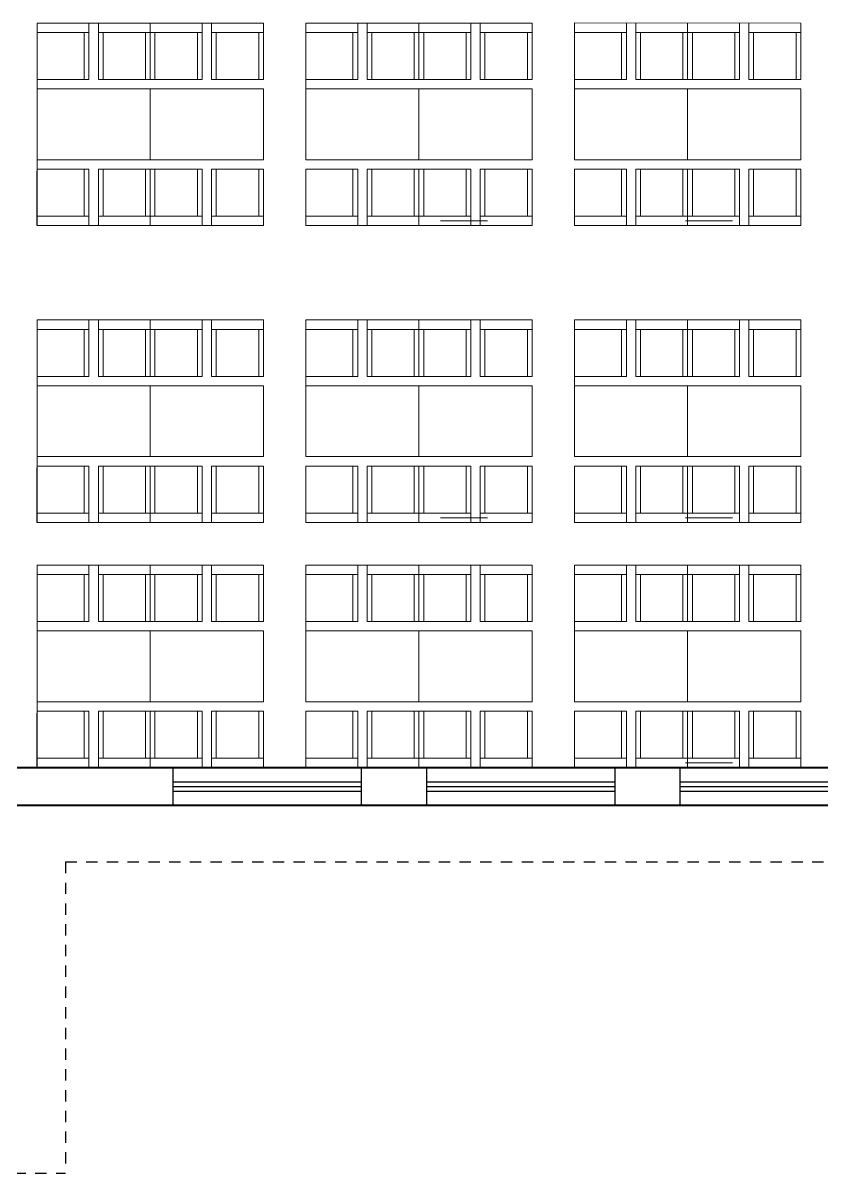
# Model space of a CAD drawing. Header units: inches. Extents: x 23 to 232, y -46 to 52.
# Drawn here: x 62.97 to 71.44, y 19.49 to 31.69 of the extents above; entities that cross this region are included whole.
import ezdxf

# ---------------------------------------------------------------- set-up
doc = ezdxf.new("R2010")
doc.units = ezdxf.units.IN
doc.header["$MEASUREMENT"] = 0
doc.linetypes.add('ACAD_ISO02W100', pattern=[15, 12, -3])
doc.layers.add('FUR', color=1, linetype='Continuous', lineweight=15)

msp = doc.modelspace()

# ---------------------------------------------------------------- linework, layer by layer
for p, q in [((63.11924, 29.54499), (63.11924, 30.12499)), ((63.11924, 26.39499), (63.11924, 26.97499)), ((63.11924, 23.79499), (63.11924, 24.37499)), ((62.81924, 23.39499), (63.41924, 23.39499))]:
    msp.add_line(p, q)
at = {"lineweight": 40}
for p, q in [((76.40924, 23.79499), (62.81924, 23.79499)), ((76.40924, 23.39499), (62.81924, 23.39499))]:
    msp.add_line(p, q, dxfattribs=at)
at = {"color": 6}
for p, q in [((64.55759, 23.79499), (64.55759, 23.39499)), ((66.55759, 23.79499), (66.55759, 23.39499)), ((67.24759, 23.79499), (67.24759, 23.39499)), ((69.24759, 23.79499), (69.24759, 23.39499)), ((69.93759, 23.79499), (69.93759, 23.39499)), ((64.55759, 23.64499), (66.55759, 23.64499)), ((64.55759, 23.59499), (66.55759, 23.59499)), ((64.55759, 23.59499), (66.55759, 23.59499)), ((67.24759, 23.64499), (69.24759, 23.64499)), ((67.24759, 23.59499), (69.24759, 23.59499)), ((67.24759, 23.59499), (69.24759, 23.59499)), ((69.93759, 23.64499), (71.93759, 23.64499)), ((69.93759, 23.59499), (71.93759, 23.59499)), ((69.93759, 23.59499), (71.93759, 23.59499)), ((64.55759, 23.54499), (66.55759, 23.54499)), ((67.24759, 23.54499), (69.24759, 23.54499)), ((69.93759, 23.54499), (71.93759, 23.54499))]:
    msp.add_line(p, q, dxfattribs=at)
at = {"linetype": 'ACAD_ISO02W100', "ltscale": 0.01}
for p, q in [((63.41924, 22.79499), (63.41924, 19.49499)), ((63.41924, 22.79499), (72.91924, 22.79499)), ((54.07924, 19.49499), (63.41924, 19.49499))]:
    msp.add_line(p, q, dxfattribs=at)
at = {"layer": 'FUR', "lineweight": 20}
for p, q in [((65.51924, 31.69499), (63.11924, 31.69499)), ((63.11924, 31.69499), (63.11924, 29.54499)), ((63.66924, 31.69499), (63.66924, 31.09499)), ((63.76924, 31.69499), (63.76924, 31.09499)), ((64.31924, 31.69499), (64.31924, 31.09499)), ((64.31924, 31.09499), (64.31924, 31.69499)), ((64.31924, 31.69499), (64.31924, 31.09499)), ((64.31924, 31.09499), (64.31924, 31.69499)), ((64.86924, 31.69499), (64.86924, 31.09499)), ((64.96924, 31.69499), (64.96924, 31.09499)), ((65.51924, 31.69499), (65.51924, 31.09499)), ((65.51924, 31.09499), (65.51924, 31.69499)), ((68.36924, 31.69499), (65.96924, 31.69499)), ((65.96924, 31.69499), (65.96924, 30.245)), ((66.51924, 31.69499), (66.51924, 31.09499)), ((66.61924, 31.69499), (66.61924, 31.09499)), ((67.16924, 31.09499), (67.16924, 31.69499)), ((67.16924, 31.09499), (67.16924, 31.69499)), ((67.16924, 31.69499), (67.16924, 31.09499)), ((67.16924, 31.69499), (67.16924, 31.09499)), ((67.71924, 31.69499), (67.71924, 31.09499)), ((67.81924, 31.69499), (67.81924, 31.09499)), ((68.36924, 31.69499), (68.36924, 31.09499)), ((68.36924, 31.09499), (68.36924, 31.69499)), ((71.21924, 31.69499), (68.81924, 31.695)), ((68.81924, 31.695), (68.81924, 30.245)), ((69.36924, 31.695), (69.36924, 31.095)), ((69.46924, 31.695), (69.46924, 31.095)), ((70.01924, 31.095), (70.01924, 31.695)), ((70.01924, 31.69499), (70.01924, 31.09499)), ((70.01924, 31.095), (70.01924, 31.695)), ((70.01924, 31.69499), (70.01924, 31.09499)), ((70.56924, 31.69499), (70.56924, 31.09499)), ((70.66924, 31.69499), (70.66924, 31.09499)), ((71.21924, 31.69499), (71.21924, 31.09499)), ((71.21924, 31.09499), (71.21924, 31.69499)), ((63.66924, 31.59499), (63.11924, 31.59499)), ((63.61924, 31.59499), (63.61924, 31.09499)), ((64.31924, 31.59499), (63.76924, 31.59499)), ((63.81924, 31.59499), (63.81924, 31.09499)), ((64.26924, 31.09499), (64.26924, 31.59499)), ((64.86924, 31.59499), (64.31924, 31.59499)), ((64.36924, 31.59499), (64.36924, 31.09499)), ((64.81924, 31.59499), (64.81924, 31.09499)), ((65.51924, 31.59499), (64.96924, 31.59499)), ((65.01924, 31.59499), (65.01924, 31.09499)), ((65.46924, 31.09499), (65.46924, 31.59499)), ((66.51924, 31.595), (65.96924, 31.595)), ((66.46924, 31.595), (66.46924, 31.09499)), ((67.16924, 31.595), (66.61924, 31.595)), ((66.66924, 31.595), (66.66924, 31.09499)), ((67.11924, 31.09499), (67.11924, 31.595)), ((67.71924, 31.59499), (67.16924, 31.59499)), ((67.21924, 31.59499), (67.21924, 31.09499)), ((67.66924, 31.59499), (67.66924, 31.09499)), ((68.36924, 31.59499), (67.81924, 31.59499)), ((67.86924, 31.59499), (67.86924, 31.09499)), ((68.31924, 31.09499), (68.31924, 31.59499)), ((69.36924, 31.595), (68.81924, 31.595)), ((69.31924, 31.595), (69.31924, 31.095)), ((70.01924, 31.595), (69.46924, 31.595)), ((69.51924, 31.595), (69.51924, 31.095)), ((69.96924, 31.095), (69.96924, 31.595)), ((70.56924, 31.59499), (70.01924, 31.59499)), ((70.06924, 31.59499), (70.06924, 31.09499)), ((70.51924, 31.59499), (70.51924, 31.09499)), ((71.21924, 31.59499), (70.66924, 31.59499)), ((70.71924, 31.59499), (70.71924, 31.09499)), ((71.16924, 31.09499), (71.16924, 31.59499)), ((63.66924, 31.09499), (63.11924, 31.09499)), ((64.31924, 30.99499), (63.11924, 30.99499)), ((64.31924, 31.09499), (63.76924, 31.09499)), ((64.86924, 31.09499), (64.31924, 31.09499)), ((65.51924, 30.99499), (64.31924, 30.99499)), ((64.31924, 30.99499), (64.31924, 30.24499)), ((64.31924, 30.99499), (64.31924, 30.24499)), ((64.31924, 30.24499), (64.31924, 30.99499)), ((64.31924, 30.24499), (64.31924, 30.99499)), ((65.51924, 31.09499), (64.96924, 31.09499)), ((65.51924, 30.24499), (65.51924, 30.99499)), ((65.51924, 30.24499), (65.51924, 30.99499)), ((66.51924, 31.09499), (65.96924, 31.09499)), ((67.16924, 30.995), (65.96924, 30.995)), ((67.16924, 31.09499), (66.61924, 31.09499)), ((67.71924, 31.09499), (67.16924, 31.09499)), ((67.16924, 30.245), (67.16924, 30.995)), ((67.16924, 30.245), (67.16924, 30.995)), ((68.36924, 30.99499), (67.16924, 30.99499)), ((67.16924, 30.99499), (67.16924, 30.24499)), ((67.16924, 30.99499), (67.16924, 30.24499)), ((68.36924, 31.09499), (67.81924, 31.09499)), ((68.36924, 30.24499), (68.36924, 30.99499)), ((68.36924, 30.24499), (68.36924, 30.99499)), ((69.36924, 31.095), (68.81924, 31.095)), ((70.01924, 30.995), (68.81924, 30.995)), ((70.01924, 31.095), (69.46924, 31.095)), ((70.56924, 31.09499), (70.01924, 31.09499)), ((70.01924, 30.245), (70.01924, 30.995)), ((70.01924, 30.245), (70.01924, 30.995)), ((71.21924, 30.99499), (70.01924, 30.99499)), ((70.01924, 30.99499), (70.01924, 30.24499)), ((70.01924, 30.99499), (70.01924, 30.24499)), ((71.21924, 31.09499), (70.66924, 31.09499)), ((71.21924, 30.24499), (71.21924, 30.99499)), ((71.21924, 30.24499), (71.21924, 30.99499)), ((63.11924, 30.24499), (64.31924, 30.24499)), ((63.11924, 30.14499), (63.66924, 30.14499)), ((63.61924, 30.14499), (63.61924, 29.64499)), ((63.66924, 30.14499), (63.66924, 29.54499)), ((63.76924, 30.14499), (64.31924, 30.14499)), ((63.76924, 30.14499), (63.76924, 29.54499)), ((63.81924, 30.14499), (63.81924, 29.64499)), ((64.26924, 29.64499), (64.26924, 30.14499)), ((64.31924, 30.24499), (65.51924, 30.24499)), ((64.31924, 30.14499), (64.86924, 30.14499)), ((64.31924, 30.14499), (64.31924, 29.54499)), ((64.31924, 29.54499), (64.31924, 30.14499)), ((64.36924, 30.14499), (64.36924, 29.64499)), ((64.81924, 30.14499), (64.81924, 29.64499)), ((64.86924, 30.14499), (64.86924, 29.54499)), ((64.96924, 30.14499), (65.51924, 30.14499)), ((64.96924, 30.14499), (64.96924, 29.54499)), ((65.01924, 30.14499), (65.01924, 29.64499)), ((65.46924, 29.64499), (65.46924, 30.14499)), ((65.51924, 29.54499), (65.51924, 30.14499)), ((65.96924, 30.245), (67.16924, 30.245)), ((65.96924, 30.145), (66.51924, 30.145)), ((65.96924, 29.54499), (65.96924, 30.14499)), ((66.46924, 30.145), (66.46924, 29.645)), ((66.51924, 30.145), (66.51924, 29.545)), ((66.61924, 30.145), (67.16924, 30.145)), ((66.61924, 30.145), (66.61924, 29.545)), ((66.66924, 30.145), (66.66924, 29.645)), ((67.11924, 29.645), (67.11924, 30.145)), ((67.16924, 30.24499), (68.36924, 30.24499)), ((67.16924, 29.545), (67.16924, 30.145)), ((67.16924, 30.14499), (67.71924, 30.14499)), ((67.16924, 30.14499), (67.16924, 29.54499)), ((67.21924, 30.14499), (67.21924, 29.64499)), ((67.66924, 30.14499), (67.66924, 29.64499)), ((67.71924, 30.14499), (67.71924, 29.54499)), ((67.81924, 30.14499), (68.36924, 30.14499)), ((67.81924, 30.14499), (67.81924, 29.54499)), ((67.86924, 30.14499), (67.86924, 29.64499)), ((68.31924, 29.64499), (68.31924, 30.14499)), ((68.36924, 29.54499), (68.36924, 30.14499)), ((68.81924, 30.245), (70.01924, 30.245)), ((68.81924, 30.145), (69.36924, 30.145)), ((68.81924, 29.54499), (68.81924, 30.14499)), ((69.31924, 30.145), (69.31924, 29.645)), ((69.36924, 30.145), (69.36924, 29.545)), ((69.46924, 30.145), (70.01924, 30.145)), ((69.46924, 30.145), (69.46924, 29.545)), ((69.51924, 30.145), (69.51924, 29.645)), ((69.96924, 29.645), (69.96924, 30.145)), ((70.01924, 30.24499), (71.21924, 30.24499)), ((70.01924, 29.545), (70.01924, 30.145)), ((70.01924, 30.14499), (70.56924, 30.14499)), ((70.01924, 30.14499), (70.01924, 29.54499)), ((70.06924, 30.14499), (70.06924, 29.64499)), ((70.51924, 30.14499), (70.51924, 29.64499)), ((70.56924, 30.14499), (70.56924, 29.54499)), ((70.66924, 30.14499), (71.21924, 30.14499)), ((70.66924, 30.14499), (70.66924, 29.54499)), ((70.71924, 30.14499), (70.71924, 29.64499)), ((71.16924, 29.64499), (71.16924, 30.14499)), ((71.21924, 29.54499), (71.21924, 30.14499)), ((63.11924, 29.64499), (63.66924, 29.64499)), ((65.51924, 29.54499), (63.11924, 29.54499)), ((63.76924, 29.64499), (64.31924, 29.64499)), ((64.31924, 29.64499), (64.86924, 29.64499)), ((64.96924, 29.64499), (65.51924, 29.64499)), ((65.96924, 29.645), (66.51924, 29.645)), ((65.96924, 29.54499), (68.36924, 29.54499)), ((66.61924, 29.645), (67.16924, 29.645)), ((67.16924, 29.64499), (67.71924, 29.64499)), ((67.39592, 29.59499), (67.89592, 29.59499)), ((67.81924, 29.64499), (68.36924, 29.64499)), ((68.81924, 29.645), (69.36924, 29.645)), ((68.81924, 29.54499), (71.21924, 29.54499)), ((69.46924, 29.645), (70.01924, 29.645)), ((69.99592, 29.59499), (70.49592, 29.59499)), ((70.01924, 29.64499), (70.56924, 29.64499)), ((70.66924, 29.64499), (71.21924, 29.64499)), ((65.51924, 28.54499), (63.11924, 28.54499)), ((63.11924, 28.54499), (63.11924, 26.39499)), ((63.66924, 28.44499), (63.11924, 28.44499)), ((63.61924, 28.44499), (63.61924, 27.94499)), ((63.66924, 28.54499), (63.66924, 27.94499)), ((63.76924, 28.54499), (63.76924, 27.94499)), ((64.31924, 28.44499), (63.76924, 28.44499)), ((63.81924, 28.44499), (63.81924, 27.94499)), ((64.26924, 27.94499), (64.26924, 28.44499)), ((64.31924, 28.54499), (64.31924, 27.94499)), ((64.31924, 27.94499), (64.31924, 28.54499)), ((64.31924, 28.54499), (64.31924, 27.94499)), ((64.31924, 27.94499), (64.31924, 28.54499)), ((64.86924, 28.44499), (64.31924, 28.44499)), ((64.36924, 28.44499), (64.36924, 27.94499)), ((64.81924, 28.44499), (64.81924, 27.94499)), ((64.86924, 28.54499), (64.86924, 27.94499)), ((64.96924, 28.54499), (64.96924, 27.94499)), ((65.51924, 28.44499), (64.96924, 28.44499)), ((65.01924, 28.44499), (65.01924, 27.94499)), ((65.46924, 27.94499), (65.46924, 28.44499)), ((65.51924, 28.54499), (65.51924, 27.94499)), ((65.51924, 27.94499), (65.51924, 28.54499)), ((68.36924, 28.54499), (65.96924, 28.54499)), ((65.96924, 28.54499), (65.96924, 27.09499)), ((66.51924, 28.44499), (65.96924, 28.44499)), ((66.46924, 28.44499), (66.46924, 27.94499)), ((66.51924, 28.54499), (66.51924, 27.94499)), ((66.61924, 28.54499), (66.61924, 27.94499)), ((67.16924, 28.44499), (66.61924, 28.44499)), ((66.66924, 28.44499), (66.66924, 27.94499)), ((67.11924, 27.94499), (67.11924, 28.44499)), ((67.16924, 28.54499), (67.16924, 27.94499)), ((67.16924, 27.94499), (67.16924, 28.54499)), ((67.16924, 28.54499), (67.16924, 27.94499)), ((67.16924, 27.94499), (67.16924, 28.54499)), ((67.71924, 28.44499), (67.16924, 28.44499)), ((67.21924, 28.44499), (67.21924, 27.94499)), ((67.66924, 28.44499), (67.66924, 27.94499)), ((67.71924, 28.54499), (67.71924, 27.94499)), ((67.81924, 28.54499), (67.81924, 27.94499)), ((68.36924, 28.44499), (67.81924, 28.44499)), ((67.86924, 28.44499), (67.86924, 27.94499)), ((68.31924, 27.94499), (68.31924, 28.44499)), ((68.36924, 28.54499), (68.36924, 27.94499)), ((68.36924, 27.94499), (68.36924, 28.54499)), ((71.21924, 28.54499), (68.81924, 28.54499)), ((68.81924, 28.54499), (68.81924, 27.09499)), ((69.36924, 28.44499), (68.81924, 28.44499)), ((69.31924, 28.44499), (69.31924, 27.94499)), ((69.36924, 28.54499), (69.36924, 27.94499)), ((69.46924, 28.54499), (69.46924, 27.94499)), ((70.01924, 28.44499), (69.46924, 28.44499)), ((69.51924, 28.44499), (69.51924, 27.94499)), ((69.96924, 27.94499), (69.96924, 28.44499)), ((70.01924, 28.54499), (70.01924, 27.94499)), ((70.01924, 27.94499), (70.01924, 28.54499)), ((70.01924, 28.54499), (70.01924, 27.94499)), ((70.01924, 27.94499), (70.01924, 28.54499)), ((70.56924, 28.44499), (70.01924, 28.44499)), ((70.06924, 28.44499), (70.06924, 27.94499)), ((70.51924, 28.44499), (70.51924, 27.94499)), ((70.56924, 28.54499), (70.56924, 27.94499)), ((70.66924, 28.54499), (70.66924, 27.94499)), ((71.21924, 28.44499), (70.66924, 28.44499)), ((70.71924, 28.44499), (70.71924, 27.94499)), ((71.16924, 27.94499), (71.16924, 28.44499)), ((71.21924, 28.54499), (71.21924, 27.94499)), ((71.21924, 27.94499), (71.21924, 28.54499)), ((63.66924, 27.94499), (63.11924, 27.94499)), ((64.31924, 27.94499), (63.76924, 27.94499)), ((64.86924, 27.94499), (64.31924, 27.94499)), ((65.51924, 27.94499), (64.96924, 27.94499)), ((66.51924, 27.94499), (65.96924, 27.94499)), ((67.16924, 27.94499), (66.61924, 27.94499)), ((67.71924, 27.94499), (67.16924, 27.94499)), ((68.36924, 27.94499), (67.81924, 27.94499)), ((69.36924, 27.94499), (68.81924, 27.94499)), ((70.01924, 27.94499), (69.46924, 27.94499)), ((70.56924, 27.94499), (70.01924, 27.94499)), ((71.21924, 27.94499), (70.66924, 27.94499)), ((64.31924, 27.84499), (63.11924, 27.84499)), ((65.51924, 27.84499), (64.31924, 27.84499)), ((64.31924, 27.84499), (64.31924, 27.09499)), ((64.31924, 27.84499), (64.31924, 27.09499)), ((64.31924, 27.09499), (64.31924, 27.84499)), ((64.31924, 27.09499), (64.31924, 27.84499)), ((65.51924, 27.09499), (65.51924, 27.84499)), ((65.51924, 27.09499), (65.51924, 27.84499)), ((67.16924, 27.84499), (65.96924, 27.84499)), ((68.36924, 27.84499), (67.16924, 27.84499)), ((67.16924, 27.84499), (67.16924, 27.09499)), ((67.16924, 27.84499), (67.16924, 27.09499)), ((67.16924, 27.09499), (67.16924, 27.84499)), ((67.16924, 27.09499), (67.16924, 27.84499)), ((68.36924, 27.09499), (68.36924, 27.84499)), ((68.36924, 27.09499), (68.36924, 27.84499)), ((70.01924, 27.84499), (68.81924, 27.84499)), ((71.21924, 27.84499), (70.01924, 27.84499)), ((70.01924, 27.84499), (70.01924, 27.09499)), ((70.01924, 27.84499), (70.01924, 27.09499)), ((70.01924, 27.09499), (70.01924, 27.84499)), ((70.01924, 27.09499), (70.01924, 27.84499)), ((71.21924, 27.09499), (71.21924, 27.84499)), ((71.21924, 27.09499), (71.21924, 27.84499)), ((63.11924, 27.09499), (64.31924, 27.09499)), ((64.31924, 27.09499), (65.51924, 27.09499)), ((65.96924, 27.09499), (67.16924, 27.09499)), ((67.16924, 27.09499), (68.36924, 27.09499)), ((68.81924, 27.09499), (70.01924, 27.09499)), ((70.01924, 27.09499), (71.21924, 27.09499)), ((63.11924, 26.99499), (63.66924, 26.99499)), ((63.61924, 26.99499), (63.61924, 26.49499)), ((63.66924, 26.99499), (63.66924, 26.39499)), ((63.76924, 26.99499), (64.31924, 26.99499)), ((63.76924, 26.99499), (63.76924, 26.39499)), ((63.81924, 26.99499), (63.81924, 26.49499)), ((64.26924, 26.49499), (64.26924, 26.99499)), ((64.31924, 26.99499), (64.86924, 26.99499)), ((64.31924, 26.99499), (64.31924, 26.39499)), ((64.31924, 26.39499), (64.31924, 26.99499)), ((64.36924, 26.99499), (64.36924, 26.49499)), ((64.81924, 26.99499), (64.81924, 26.49499)), ((64.86924, 26.99499), (64.86924, 26.39499)), ((64.96924, 26.99499), (65.51924, 26.99499)), ((64.96924, 26.99499), (64.96924, 26.39499)), ((65.01924, 26.99499), (65.01924, 26.49499)), ((65.46924, 26.49499), (65.46924, 26.99499)), ((65.51924, 26.39499), (65.51924, 26.99499)), ((65.96924, 26.39499), (65.96924, 26.99499)), ((65.96924, 26.99499), (66.51924, 26.99499)), ((66.46924, 26.99499), (66.46924, 26.49499)), ((66.51924, 26.99499), (66.51924, 26.39499)), ((66.61924, 26.99499), (67.16924, 26.99499)), ((66.61924, 26.99499), (66.61924, 26.39499)), ((66.66924, 26.99499), (66.66924, 26.49499)), ((67.11924, 26.49499), (67.11924, 26.99499)), ((67.16924, 26.99499), (67.71924, 26.99499)), ((67.16924, 26.99499), (67.16924, 26.39499)), ((67.16924, 26.39499), (67.16924, 26.99499)), ((67.21924, 26.99499), (67.21924, 26.49499)), ((67.66924, 26.99499), (67.66924, 26.49499)), ((67.71924, 26.99499), (67.71924, 26.39499)), ((67.81924, 26.99499), (68.36924, 26.99499)), ((67.81924, 26.99499), (67.81924, 26.39499)), ((67.86924, 26.99499), (67.86924, 26.49499)), ((68.31924, 26.49499), (68.31924, 26.99499)), ((68.36924, 26.39499), (68.36924, 26.99499)), ((68.81924, 26.39499), (68.81924, 26.99499)), ((68.81924, 26.99499), (69.36924, 26.99499)), ((69.31924, 26.99499), (69.31924, 26.49499)), ((69.36924, 26.99499), (69.36924, 26.39499)), ((69.46924, 26.99499), (70.01924, 26.99499)), ((69.46924, 26.99499), (69.46924, 26.39499)), ((69.51924, 26.99499), (69.51924, 26.49499)), ((69.96924, 26.49499), (69.96924, 26.99499)), ((70.01924, 26.99499), (70.56924, 26.99499)), ((70.01924, 26.99499), (70.01924, 26.39499)), ((70.01924, 26.39499), (70.01924, 26.99499)), ((70.06924, 26.99499), (70.06924, 26.49499)), ((70.51924, 26.99499), (70.51924, 26.49499)), ((70.56924, 26.99499), (70.56924, 26.39499)), ((70.66924, 26.99499), (71.21924, 26.99499)), ((70.66924, 26.99499), (70.66924, 26.39499)), ((70.71924, 26.99499), (70.71924, 26.49499)), ((71.16924, 26.49499), (71.16924, 26.99499)), ((71.21924, 26.39499), (71.21924, 26.99499)), ((63.11924, 26.49499), (63.66924, 26.49499)), ((63.76924, 26.49499), (64.31924, 26.49499)), ((64.31924, 26.49499), (64.86924, 26.49499)), ((64.96924, 26.49499), (65.51924, 26.49499)), ((65.96924, 26.49499), (66.51924, 26.49499)), ((66.61924, 26.49499), (67.16924, 26.49499)), ((67.16924, 26.49499), (67.71924, 26.49499)), ((67.81924, 26.49499), (68.36924, 26.49499)), ((68.81924, 26.49499), (69.36924, 26.49499)), ((69.46924, 26.49499), (70.01924, 26.49499)), ((70.01924, 26.49499), (70.56924, 26.49499)), ((70.66924, 26.49499), (71.21924, 26.49499)), ((65.51924, 26.39499), (63.11924, 26.39499)), ((65.96924, 26.39499), (68.36924, 26.39499)), ((67.39592, 26.44499), (67.89592, 26.44499)), ((68.81924, 26.39499), (71.21924, 26.39499)), ((69.99592, 26.44499), (70.49592, 26.44499)), ((65.51924, 25.94499), (63.11924, 25.94499)), ((63.11924, 25.94499), (63.11924, 23.79499)), ((63.66924, 25.94499), (63.66924, 25.34499)), ((63.76924, 25.94499), (63.76924, 25.34499)), ((64.31924, 25.94499), (64.31924, 25.34499)), ((64.31924, 25.34499), (64.31924, 25.94499)), ((64.31924, 25.94499), (64.31924, 25.34499)), ((64.31924, 25.34499), (64.31924, 25.94499)), ((64.86924, 25.94499), (64.86924, 25.34499)), ((64.96924, 25.94499), (64.96924, 25.34499)), ((65.51924, 25.94499), (65.51924, 25.34499)), ((65.51924, 25.34499), (65.51924, 25.94499)), ((68.36924, 25.94499), (65.96924, 25.94499)), ((65.96924, 25.94499), (65.96924, 24.49499)), ((66.51924, 25.94499), (66.51924, 25.34499)), ((66.61924, 25.94499), (66.61924, 25.34499)), ((67.16924, 25.94499), (67.16924, 25.34499)), ((67.16924, 25.34499), (67.16924, 25.94499)), ((67.16924, 25.94499), (67.16924, 25.34499)), ((67.16924, 25.34499), (67.16924, 25.94499)), ((67.71924, 25.94499), (67.71924, 25.34499)), ((67.81924, 25.94499), (67.81924, 25.34499)), ((68.36924, 25.94499), (68.36924, 25.34499)), ((68.36924, 25.34499), (68.36924, 25.94499)), ((71.21924, 25.94499), (68.81924, 25.94499)), ((68.81924, 25.94499), (68.81924, 24.49499)), ((69.36924, 25.94499), (69.36924, 25.34499)), ((69.46924, 25.94499), (69.46924, 25.34499)), ((70.01924, 25.94499), (70.01924, 25.34499)), ((70.01924, 25.34499), (70.01924, 25.94499)), ((70.01924, 25.94499), (70.01924, 25.34499)), ((70.01924, 25.34499), (70.01924, 25.94499)), ((70.56924, 25.94499), (70.56924, 25.34499)), ((70.66924, 25.94499), (70.66924, 25.34499)), ((71.21924, 25.94499), (71.21924, 25.34499)), ((71.21924, 25.34499), (71.21924, 25.94499)), ((63.66924, 25.84499), (63.11924, 25.84499)), ((63.61924, 25.84499), (63.61924, 25.34499)), ((64.31924, 25.84499), (63.76924, 25.84499)), ((63.81924, 25.84499), (63.81924, 25.34499)), ((64.26924, 25.34499), (64.26924, 25.84499)), ((64.86924, 25.84499), (64.31924, 25.84499)), ((64.36924, 25.84499), (64.36924, 25.34499)), ((64.81924, 25.84499), (64.81924, 25.34499)), ((65.51924, 25.84499), (64.96924, 25.84499)), ((65.01924, 25.84499), (65.01924, 25.34499)), ((65.46924, 25.34499), (65.46924, 25.84499)), ((66.51924, 25.84499), (65.96924, 25.84499)), ((66.46924, 25.84499), (66.46924, 25.34499)), ((67.16924, 25.84499), (66.61924, 25.84499)), ((66.66924, 25.84499), (66.66924, 25.34499)), ((67.11924, 25.34499), (67.11924, 25.84499)), ((67.71924, 25.84499), (67.16924, 25.84499)), ((67.21924, 25.84499), (67.21924, 25.34499)), ((67.66924, 25.84499), (67.66924, 25.34499)), ((68.36924, 25.84499), (67.81924, 25.84499)), ((67.86924, 25.84499), (67.86924, 25.34499)), ((68.31924, 25.34499), (68.31924, 25.84499)), ((69.36924, 25.84499), (68.81924, 25.84499)), ((69.31924, 25.84499), (69.31924, 25.34499)), ((70.01924, 25.84499), (69.46924, 25.84499)), ((69.51924, 25.84499), (69.51924, 25.34499)), ((69.96924, 25.34499), (69.96924, 25.84499)), ((70.56924, 25.84499), (70.01924, 25.84499)), ((70.06924, 25.84499), (70.06924, 25.34499)), ((70.51924, 25.84499), (70.51924, 25.34499)), ((71.21924, 25.84499), (70.66924, 25.84499)), ((70.71924, 25.84499), (70.71924, 25.34499)), ((71.16924, 25.34499), (71.16924, 25.84499)), ((63.66924, 25.34499), (63.11924, 25.34499)), ((64.31924, 25.34499), (63.76924, 25.34499)), ((64.86924, 25.34499), (64.31924, 25.34499)), ((65.51924, 25.34499), (64.96924, 25.34499)), ((66.51924, 25.34499), (65.96924, 25.34499)), ((67.16924, 25.34499), (66.61924, 25.34499)), ((67.71924, 25.34499), (67.16924, 25.34499)), ((68.36924, 25.34499), (67.81924, 25.34499)), ((69.36924, 25.34499), (68.81924, 25.34499)), ((70.01924, 25.34499), (69.46924, 25.34499)), ((70.56924, 25.34499), (70.01924, 25.34499)), ((71.21924, 25.34499), (70.66924, 25.34499)), ((64.31924, 25.24499), (63.11924, 25.24499)), ((65.51924, 25.24499), (64.31924, 25.24499)), ((64.31924, 25.24499), (64.31924, 24.49499)), ((64.31924, 25.24499), (64.31924, 24.49499)), ((64.31924, 24.49499), (64.31924, 25.24499)), ((64.31924, 24.49499), (64.31924, 25.24499)), ((65.51924, 24.49499), (65.51924, 25.24499)), ((65.51924, 24.49499), (65.51924, 25.24499)), ((67.16924, 25.24499), (65.96924, 25.24499)), ((68.36924, 25.24499), (67.16924, 25.24499)), ((67.16924, 25.24499), (67.16924, 24.49499)), ((67.16924, 25.24499), (67.16924, 24.49499)), ((67.16924, 24.49499), (67.16924, 25.24499)), ((67.16924, 24.49499), (67.16924, 25.24499)), ((68.36924, 24.49499), (68.36924, 25.24499)), ((68.36924, 24.49499), (68.36924, 25.24499)), ((70.01924, 25.24499), (68.81924, 25.24499)), ((71.21924, 25.24499), (70.01924, 25.24499)), ((70.01924, 25.24499), (70.01924, 24.49499)), ((70.01924, 25.24499), (70.01924, 24.49499)), ((70.01924, 24.49499), (70.01924, 25.24499)), ((70.01924, 24.49499), (70.01924, 25.24499)), ((71.21924, 24.49499), (71.21924, 25.24499)), ((71.21924, 24.49499), (71.21924, 25.24499)), ((63.11924, 24.49499), (64.31924, 24.49499)), ((64.31924, 24.49499), (65.51924, 24.49499)), ((65.96924, 24.49499), (67.16924, 24.49499)), ((67.16924, 24.49499), (68.36924, 24.49499)), ((68.81924, 24.49499), (70.01924, 24.49499)), ((70.01924, 24.49499), (71.21924, 24.49499)), ((63.11924, 24.39499), (63.66924, 24.39499)), ((63.61924, 24.39499), (63.61924, 23.89499)), ((63.66924, 24.39499), (63.66924, 23.79499)), ((63.76924, 24.39499), (64.31924, 24.39499)), ((63.76924, 24.39499), (63.76924, 23.79499)), ((63.81924, 24.39499), (63.81924, 23.89499)), ((64.26924, 23.89499), (64.26924, 24.39499)), ((64.31924, 24.39499), (64.86924, 24.39499)), ((64.31924, 24.39499), (64.31924, 23.79499)), ((64.31924, 23.79499), (64.31924, 24.39499)), ((64.36924, 24.39499), (64.36924, 23.89499)), ((64.81924, 24.39499), (64.81924, 23.89499)), ((64.86924, 24.39499), (64.86924, 23.79499)), ((64.96924, 24.39499), (65.51924, 24.39499)), ((64.96924, 24.39499), (64.96924, 23.79499)), ((65.01924, 24.39499), (65.01924, 23.89499)), ((65.46924, 23.89499), (65.46924, 24.39499)), ((65.51924, 23.79499), (65.51924, 24.39499)), ((65.96924, 23.79499), (65.96924, 24.39499)), ((65.96924, 24.39499), (66.51924, 24.39499)), ((66.46924, 24.39499), (66.46924, 23.89499)), ((66.51924, 24.39499), (66.51924, 23.79499)), ((66.61924, 24.39499), (67.16924, 24.39499)), ((66.61924, 24.39499), (66.61924, 23.79499)), ((66.66924, 24.39499), (66.66924, 23.89499)), ((67.11924, 23.89499), (67.11924, 24.39499)), ((67.16924, 24.39499), (67.71924, 24.39499)), ((67.16924, 24.39499), (67.16924, 23.79499)), ((67.16924, 23.79499), (67.16924, 24.39499)), ((67.21924, 24.39499), (67.21924, 23.89499)), ((67.66924, 24.39499), (67.66924, 23.89499)), ((67.71924, 24.39499), (67.71924, 23.79499)), ((67.81924, 24.39499), (68.36924, 24.39499)), ((67.81924, 24.39499), (67.81924, 23.79499)), ((67.86924, 24.39499), (67.86924, 23.89499)), ((68.31924, 23.89499), (68.31924, 24.39499)), ((68.36924, 23.79499), (68.36924, 24.39499)), ((68.81924, 23.79499), (68.81924, 24.39499)), ((68.81924, 24.39499), (69.36924, 24.39499)), ((69.31924, 24.39499), (69.31924, 23.89499)), ((69.36924, 24.39499), (69.36924, 23.79499)), ((69.46924, 24.39499), (70.01924, 24.39499)), ((69.46924, 24.39499), (69.46924, 23.79499)), ((69.51924, 24.39499), (69.51924, 23.89499)), ((69.96924, 23.89499), (69.96924, 24.39499)), ((70.01924, 24.39499), (70.56924, 24.39499)), ((70.01924, 24.39499), (70.01924, 23.79499)), ((70.01924, 23.79499), (70.01924, 24.39499)), ((70.06924, 24.39499), (70.06924, 23.89499)), ((70.51924, 24.39499), (70.51924, 23.89499)), ((70.56924, 24.39499), (70.56924, 23.79499)), ((70.66924, 24.39499), (71.21924, 24.39499)), ((70.66924, 24.39499), (70.66924, 23.79499)), ((70.71924, 24.39499), (70.71924, 23.89499)), ((71.16924, 23.89499), (71.16924, 24.39499)), ((71.21924, 23.79499), (71.21924, 24.39499)), ((63.11924, 23.89499), (63.66924, 23.89499)), ((63.76924, 23.89499), (64.31924, 23.89499)), ((64.31924, 23.89499), (64.86924, 23.89499)), ((64.96924, 23.89499), (65.51924, 23.89499)), ((65.96924, 23.89499), (66.51924, 23.89499)), ((66.61924, 23.89499), (67.16924, 23.89499)), ((67.16924, 23.89499), (67.71924, 23.89499)), ((67.81924, 23.89499), (68.36924, 23.89499)), ((68.81924, 23.89499), (69.36924, 23.89499)), ((69.46924, 23.89499), (70.01924, 23.89499)), ((69.99592, 23.84499), (70.49592, 23.84499)), ((70.01924, 23.89499), (70.56924, 23.89499)), ((70.66924, 23.89499), (71.21924, 23.89499))]:
    msp.add_line(p, q, dxfattribs=at)

doc.saveas('drawing.dxf')
